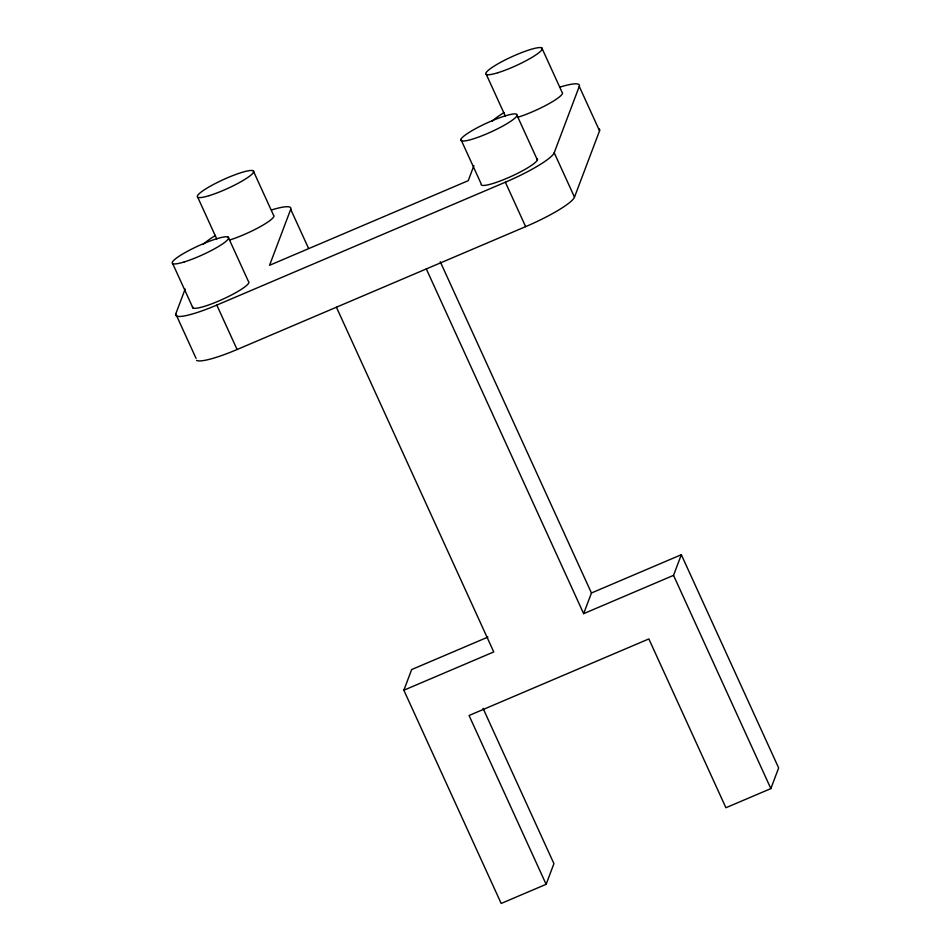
<?xml version="1.0" encoding="UTF-8"?>
<svg xmlns="http://www.w3.org/2000/svg" width="951" height="951" viewBox="0 0 951 951"><rect width="100%" height="100%" fill="white"/><g stroke="black" fill="none" stroke-linecap="round" stroke-linejoin="round"><path stroke-width="1.43" d="M196.037 358.337L175.769 313.913L185.16 289.045M271.617 209.933A49.464 7.881 -24.5 0 1 290.709 209.315L269.561 265.293L468.225 180.69L473.895 165.664M175.769 313.913A49.464 7.881 -24.5 0 0 216.804 305.093L505.361 182.212A49.464 7.881 -24.5 0 0 554.207 152.731L579.266 86.422A49.464 7.881 -24.5 0 0 560.175 87.04M196.56 360.358A49.464 7.881 -24.5 0 0 237.084 349.516L525.641 226.635A49.464 7.881 -24.5 0 0 574.487 197.154L599.546 130.846A49.464 7.881 -24.5 0 0 599.023 128.825M483.049 708.352L553.922 863.651L546.124 884.311L501.177 903.45L403.854 690.224L411.664 669.563L487.934 637.075M591.451 592.996L681.332 554.706L673.534 575.367L583.641 613.657L591.451 592.996L440.254 261.739M546.124 884.311L469.069 715.497L648.855 638.929L725.91 807.744L770.857 788.605L778.655 767.944L681.332 554.706M403.854 690.224L493.747 651.934L336.416 307.221M579.266 86.422L599.546 130.846M541.82 47.907L562.089 92.33A30.919 4.921 -24.5 0 1 549.488 103.397A30.919 4.921 -24.5 0 1 518.164 117.139M554.207 152.731L574.487 197.154M517.082 115.487A30.919 4.921 -24.5 0 1 472.837 139.024A30.919 4.921 -24.5 0 1 477.057 127.85A30.919 4.921 -24.5 0 1 517.082 115.487L537.363 159.911M486.282 74.368L505.326 116.093M505.361 182.212L525.641 226.635M673.534 575.367L770.857 788.605M460.902 139.417L481.17 183.84A30.919 4.921 -24.5 0 0 510.509 176.72A30.919 4.921 -24.5 0 0 537.03 158.651M426.31 268.931L583.641 613.657M290.709 209.315L308.528 248.342M253.263 170.8L273.531 215.223A30.919 4.921 -24.5 0 1 260.931 226.29A30.919 4.921 -24.5 0 1 229.607 240.021M228.204 237.12L248.473 281.544A30.919 4.921 -24.5 0 1 221.952 299.601A30.919 4.921 -24.5 0 1 192.613 306.733M197.725 197.249L216.769 238.986M216.804 305.093L237.084 349.516M172.666 263.57L192.946 307.993M491.917 121.383A49.464 7.881 -24.5 0 1 504.042 112.563M203.359 244.264A49.464 7.881 -24.5 0 1 215.485 235.456M209.339 195.597A30.919 4.921 -24.5 0 0 253.584 172.06A30.919 4.921 -24.5 0 0 213.559 184.423A30.919 4.921 -24.5 0 0 209.339 195.597M184.28 261.917A30.919 4.921 -24.5 0 0 228.525 238.38A30.919 4.921 -24.5 0 0 188.5 250.731A30.919 4.921 -24.5 0 0 184.28 261.917M497.896 72.716A30.919 4.921 -24.5 0 0 542.141 49.179A30.919 4.921 -24.5 0 0 502.116 61.53A30.919 4.921 -24.5 0 0 497.896 72.716"/></g></svg>
